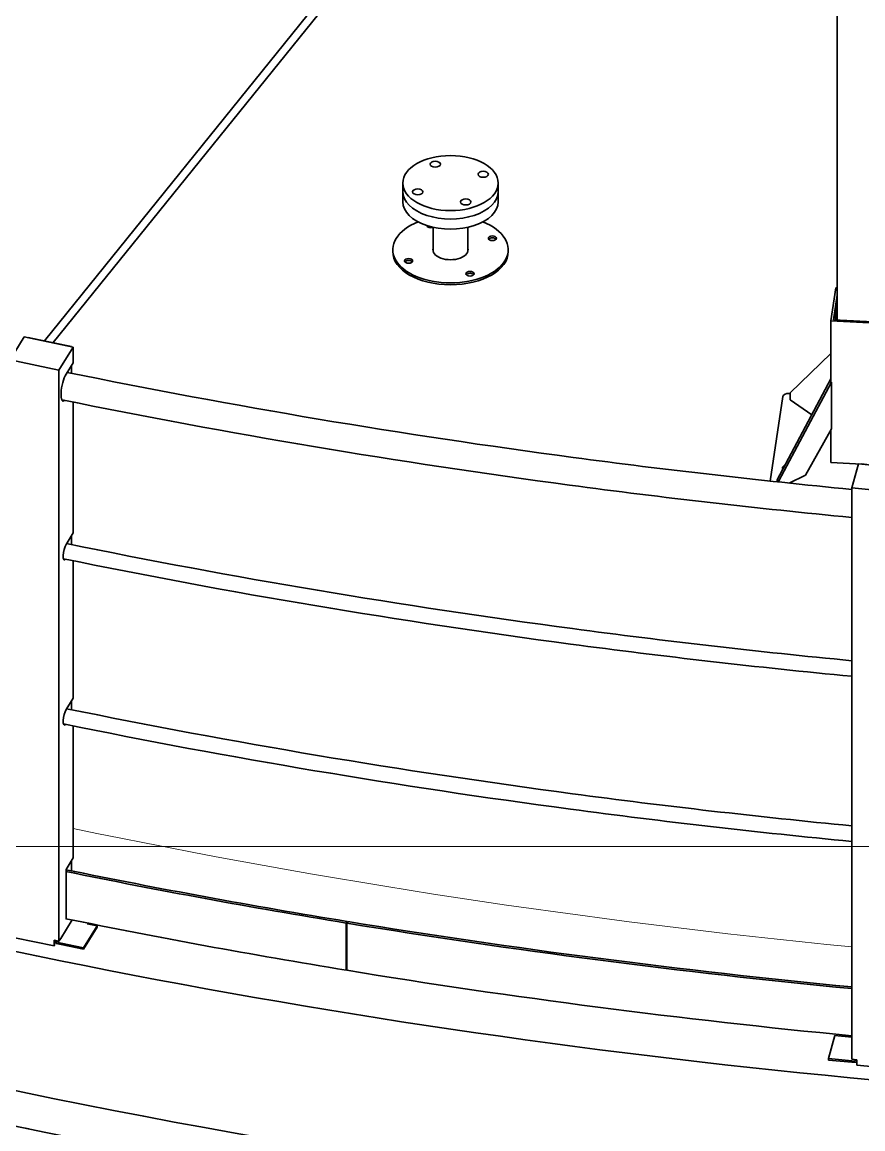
# Model space of a CAD drawing. Header units: millimetres. Extents: x 0 to 42050, y 0 to 29700.
# Drawn here: x 25430 to 26012, y 10709 to 11475 of the extents above; entities that cross this region are included whole.
import ezdxf

# ---------------------------------------------------------------- set-up
doc = ezdxf.new("R2010")
doc.units = ezdxf.units.MM
doc.header["$LTSCALE"] = 50
for name, color, linetype, lineweight in [('Detail Boundary', 7, 'Continuous', 18), ('Visible', 7, 'Continuous', 35), ('Visible Narrow', 7, 'Continuous', 18)]:
    doc.layers.add(name, color=color, linetype=linetype, lineweight=lineweight)
doc.layers.add('P_Cable Ducts (CD)', color=30, linetype='Continuous', lineweight=18, true_color=0xff7f00)

# ---------------------------------------------------------------- blocks, each defined once
blk = doc.blocks.new('2dDetail0')
at = {"layer": 'Detail Boundary', "flags": 128}
blk.add_lwpolyline([(474.534, 168.353), (574.626, 168.353), (574.626, 218.095), (474.534, 218.095), (474.534, 168.353)], dxfattribs=at)

msp = doc.modelspace()

# ---------------------------------------------------------------- linework, layer by layer
at = {"layer": 'P_Cable Ducts (CD)'}
msp.add_ellipse((26534.26, 12619.73), major_axis=(-3131.29, -4.87), ratio=0.578098, start_param=1.221586, end_param=1.39992, dxfattribs=at)
at = {"layer": 'Visible', "color": 9, "true_color": 0xc0c0c0}
for p, q in [((25445.55, 11254.81), (26460.77, 12511.79)), ((26466.57, 12510.23), (25451.6, 11253.56))]:
    msp.add_line(p, q, dxfattribs=at)
at = {"layer": 'Visible'}
for p, q in [((25994.53, 11273.86), (25994.53, 11597.19)), ((25693.75, 11358.12), (25693.75, 11364)), ((25693.75, 11358.12), (25693.75, 11351.1)), ((25759.75, 11358.12), (25759.75, 11364)), ((25759.75, 11358.12), (25759.75, 11351.1)), ((25714.69, 11316.89), (25714.69, 11333.37)), ((25738.81, 11316.89), (25738.81, 11333.37)), ((25686.75, 11317.95), (25686.75, 11316.65)), ((25766.75, 11317.95), (25766.75, 11316.65)), ((25990.19, 11268.5), (25993.68, 11291.5)), ((25993.68, 11291.5), (25994.53, 11291.46)), ((25994.53, 11286.49), (25991.93, 11269.33)), ((25993.23, 11273.23), (25994.53, 11281.81)), ((25994.42, 11273.17), (25993.23, 11273.23)), ((25993.23, 11269.27), (25993.23, 11273.23)), ((25994.42, 11273.17), (25994.53, 11273.86)), ((25994.42, 11269.21), (25994.42, 11273.17)), ((25994.53, 11269.2), (25994.53, 11273.86)), ((26030.04, 11266.48), (25990.19, 11268.5)), ((25990.19, 11225.7), (25990.19, 11268.5)), ((25991.93, 11269.33), (26028.59, 11267.48)), ((25431.64, 11257.45), (25421.76, 11241.59)), ((25431.64, 11257.45), (25465.52, 11250.42)), ((25434.06, 11256.95), (25434.2, 11257.17)), ((25437.59, 11256.46), (25434.2, 11257.17)), ((25460.92, 11251.62), (25437.59, 11256.46)), ((25465.52, 11250.42), (25455.63, 11234.55)), ((25460.92, 11251.62), (25464.31, 11250.92)), ((25464.17, 11250.7), (25464.31, 11250.92)), ((25464.31, 11250.92), (25464.31, 11250.67)), ((25465.52, 11250.42), (25465.52, 11239.64)), ((25455.63, 11234.55), (25421.76, 11241.59)), ((25962.02, 11218.71), (25990.19, 11245.95)), ((25455.63, 10839.04), (25455.63, 11234.55)), ((25460.58, 11231.71), (25465.52, 11239.64)), ((25464.31, 11237.71), (25464.31, 11232.34)), ((25990.19, 11228.43), (25952.91, 11158.6)), ((25954.19, 11157.72), (25990.67, 11226.03)), ((25962.02, 11213.82), (25962.02, 11218.71)), ((25990.67, 11226.03), (25990.19, 11225.7)), ((25990.67, 11226.03), (25990.67, 11193.94)), ((25465.52, 11212.39), (25465.52, 11121.74)), ((25948.09, 11157.65), (25956.97, 11216.24)), ((25961.3, 11218.34), (25962.02, 11218.3)), ((25962.02, 11213.82), (25976.91, 11203.56)), ((25990.67, 11193.94), (25972.58, 11161.73)), ((25990.19, 11170.52), (25990.19, 11193.1)), ((26011.47, 11169.44), (25990.19, 11170.52)), ((26009.2, 11169.53), (26004.57, 11152.88)), ((26009.2, 11169.53), (26044.74, 11166.24)), ((26011.44, 11169.32), (26011.49, 11169.51)), ((26015.04, 11169.18), (26011.49, 11169.51)), ((25952.91, 11158.6), (25954.19, 11157.72)), ((25952.91, 11158.6), (25952.91, 11157.14)), ((25954.19, 11157), (25954.19, 11157.72)), ((25961.28, 11156.25), (25972.58, 11161.73)), ((26040.11, 11149.59), (26004.57, 11152.88)), ((26004.57, 10757.37), (26004.57, 11152.88)), ((25460.58, 11113.81), (25465.52, 11121.74)), ((25464.31, 11119.8), (25464.31, 11113.67)), ((25465.52, 11102.44), (25465.52, 11007.43)), ((25460.58, 10999.5), (25465.52, 11007.43)), ((25464.31, 11005.49), (25464.31, 10999.36)), ((25465.52, 10988.13), (25465.52, 10896.71)), ((25460.51, 10888.67), (25465.52, 10896.71)), ((25464.31, 10894.78), (25464.31, 10887.76)), ((25460.51, 10854.38), (25460.51, 10888.67)), ((25464.81, 10853.78), (25456.85, 10841)), ((25460.66, 10854.62), (25460.51, 10854.38)), ((25482, 10849.77), (25475.1, 10851.2)), ((25655.07, 10852.77), (25654.52, 10851.66)), ((25654.52, 10851.66), (25654.52, 10819)), ((25655.56, 10852.69), (25655.01, 10851.58)), ((25655.01, 10851.58), (25655.01, 10818.92)), ((25655.07, 10851.68), (25655.07, 10852.77)), ((25482, 10849.77), (25472.53, 10834.56)), ((25482, 10848.79), (25472.53, 10833.58)), ((25482, 10848.79), (25482, 10849.77)), ((25425.15, 10841.45), (25452.25, 10835.83)), ((25455.63, 10839.04), (25452.25, 10839.75)), ((25452.25, 10835.83), (25452.25, 10839.75)), ((25452.25, 10835.83), (25452.65, 10836.48)), ((25452.65, 10836.48), (25452.65, 10839.66)), ((25453.71, 10839.44), (25453.71, 10837.49)), ((25453.71, 10837.49), (25457.09, 10836.78)), ((25454.84, 10839.21), (25454.84, 10838.23)), ((25454.84, 10838.23), (25455.37, 10839.1)), ((25454.84, 10838.23), (25457.09, 10837.76)), ((25456.85, 10841), (25455.63, 10839.04)), ((25472.53, 10834.56), (25457.09, 10837.76)), ((25457.09, 10836.78), (25472.53, 10833.58)), ((25472.53, 10834.56), (25472.53, 10833.58)), ((25654.52, 10819), (25655.01, 10820)), ((25992.93, 10773.76), (25988.49, 10757.8)), ((25992.93, 10773.76), (26004.57, 10772.68)), ((25988.49, 10757.8), (26004.68, 10756.3)), ((25988.49, 10757.8), (25988.49, 10756.82)), ((25988.49, 10756.82), (26004.68, 10755.32)), ((26008.12, 10757.04), (26004.57, 10757.37)), ((26004.68, 10756.3), (26007.05, 10756.08)), ((26004.68, 10755.32), (26008.12, 10755)), ((26007.05, 10757.14), (26007.05, 10756.08)), ((26008.12, 10757.04), (26008.12, 10753.13)), ((26008.12, 10753.13), (26036.56, 10750.49))]:
    msp.add_line(p, q, dxfattribs=at)
at = {"layer": 'Visible', "color": 9, "true_color": 0xc0c0c0}
for centre, major_axis, start_param, end_param in [((26536.67, 12505.05), (-3300, 0), 6.086634, 9.623125), ((26536.67, 12505.05), (-3260, 0), 0, 1.750512), ((26536.67, 10583.01), (3368, 0), 4.072832, 6.462497), ((26536.67, 12601.39), (3260, 0), 4.277038, 4.624141), ((26536.67, 10589.54), (3330.76, 0), 4.074156, 6.383543), ((26536.67, 12505.05), (3300, 0), 4.340473, 4.371943)]:
    msp.add_ellipse(centre, major_axis=major_axis, ratio=0.57735, start_param=start_param, end_param=end_param, dxfattribs=at)
at = {"layer": 'Visible'}
for centre, major_axis in [((25726.75, 11364), (33, 0)), ((25716.18, 11377.08), (-3.6, 0)), ((25749.4, 11370.1), (3.6, 0)), ((25704.09, 11357.9), (-3.6, 0)), ((25737.31, 11350.92), (3.6, 0)), ((25755.75, 11325.76), (-2.8, 0)), ((25697.75, 11310.14), (2.8, 0)), ((25740.27, 11301.21), (-2.8, 0))]:
    msp.add_ellipse(centre, major_axis=major_axis, ratio=0.57735, dxfattribs=at)
for centre, major_axis, ratio, start_param, end_param in [((25726.75, 11358.12), (-33, 0), 0.57735, 0, 3.141593), ((25726.75, 11358.12), (-33, 0), 0.57735, 0, 3.141593), ((25726.75, 11351.1), (-33, 0), 0.57735, 0, 3.141593), ((25726.75, 11317.95), (-40, 0), 0.57735, 5.305938, 10.402025), ((25713.22, 11334.7), (-2.8, 0), 0.57735, 0.09736, 2.120905), ((25713.22, 11333.39), (-2.8, 0), 0.57735, 5.637613, 5.867233), ((25755.75, 11324.45), (-2.8, 0), 0.57735, 3.557545, 5.867233), ((25726.75, 11317.95), (12.2, 0), 0.57735, 2.989952, 6.434826), ((25726.75, 11316.65), (40, 0), 0.57735, 3.141593, 6.283185), ((25697.75, 11308.84), (-2.8, 0), 0.57735, 3.557545, 5.867233), ((25726.75, 11316.65), (-12.2, 0), 0.57735, 6.131545, 6.190317), ((25726.75, 11316.65), (12.2, 0), 0.57735, 0.092869, 0.151641), ((25740.27, 11299.9), (-2.8, 0), 0.57735, 3.557545, 5.867233), ((25460.58, 11223.22), (-2.11, -10.18), 0.276303, 3.786015, 6.671406), ((25960.95, 11216.04), (-4, 0), 0.57735, 4.625123, 6.195919), ((25458.42, 11223.17), (-2.11, -10.18), 0.276303, 0.437817, 0.49496), ((25459.45, 11223.45), (-2.11, -10.18), 0.276303, 0.202044, 0.387171), ((25959.52, 11166.85), (-2.9, 0), 0.57735, 5.231363, 6.736921), ((25460.58, 11108.91), (-1.22, -5.87), 0.276303, 3.786015, 6.753971), ((25459.45, 11109.14), (-1.22, -5.87), 0.276303, 0.355258, 0.469294), ((25460.58, 10994.6), (-1.22, -5.87), 0.276303, 3.786015, 6.753971), ((25459.45, 10994.83), (-1.22, -5.87), 0.276303, 0.355258, 0.469294), ((26536.67, 12645.48), (3227.8, 0), 0.57735, 4.372477, 4.435745), ((26536.67, 12645.48), (3229.8, 0), 0.57735, 4.372696, 4.435745), ((26536.67, 12612.82), (3229.8, 0), 0.57735, 4.372696, 4.435745), ((26536.67, 12645.48), (3229.8, 0), 0.57735, 4.435904, 4.546887), ((26536.67, 12645.48), (3227.8, 0), 0.57735, 4.435904, 4.546784), ((26536.67, 12612.82), (3229.8, 0), 0.57735, 4.435904, 4.546887)]:
    msp.add_ellipse(centre, major_axis=major_axis, ratio=ratio, start_param=start_param, end_param=end_param, dxfattribs=at)
for points, knots in [([(26004.57, 11151.9), (25939.93, 11158.14), (25875.62, 11165.52), (25693.15, 11189.83), (25576.09, 11209.51), (25461.35, 11232.95)], [4.7257104, 4.7257104, 4.7257104, 4.7257104, 4.7866924, 4.7866924, 4.8999577, 4.8999577, 4.8999577, 4.8999577]), ([(26004.57, 11132.49), (25939.07, 11138.79), (25873.91, 11146.26), (25690.19, 11170.73), (25572.72, 11190.48), (25457.56, 11214)], [4.7251284, 4.7251284, 4.7251284, 4.7251284, 4.7866924, 4.7866924, 4.8999331, 4.8999331, 4.8999331, 4.8999331]), ([(26004.57, 11033.29), (25939.74, 11039.54), (25875.24, 11046.95), (25692.63, 11071.27), (25575.63, 11090.94), (25460.92, 11114.36)], [4.7255811, 4.7255811, 4.7255811, 4.7255811, 4.7866924, 4.7866924, 4.899817, 4.899817, 4.899817, 4.899817]), ([(26004.57, 11022.48), (25939.26, 11028.77), (25874.29, 11036.22), (25690.97, 11060.64), (25573.71, 11080.35), (25458.75, 11103.82)], [4.725257, 4.725257, 4.725257, 4.725257, 4.7866924, 4.7866924, 4.8998214, 4.8998214, 4.8998214, 4.8998214]), ([(26004.57, 10918.98), (25939.74, 10925.23), (25875.24, 10932.64), (25692.63, 10956.96), (25575.63, 10976.63), (25460.92, 11000.05)], [4.7255811, 4.7255811, 4.7255811, 4.7255811, 4.7866924, 4.7866924, 4.899817, 4.899817, 4.899817, 4.899817]), ([(26004.57, 10908.17), (25939.26, 10914.46), (25874.29, 10921.91), (25690.97, 10946.33), (25573.71, 10966.04), (25458.75, 10989.51)], [4.725257, 4.725257, 4.725257, 4.725257, 4.7866924, 4.7866924, 4.8998214, 4.8998214, 4.8998214, 4.8998214])]:
    msp.add_open_spline(points, degree=3, knots=knots, dxfattribs=at)
at = {"layer": 'Visible Narrow'}
for p, q in [((25437.59, 11256.46), (25437.45, 11256.25)), ((25460.79, 11251.4), (25460.92, 11251.62)), ((25457.09, 10837.76), (25457.09, 10836.78)), ((26004.68, 10755.32), (26004.68, 10756.3))]:
    msp.add_line(p, q, dxfattribs=at)

# ---------------------------------------------------------------- block references
at = {"layer": 'Detail Boundary', "xscale": 50, "yscale": 50, "zscale": 50}
msp.add_blockref('2dDetail0', (0, 0), dxfattribs=at)

doc.saveas('drawing.dxf')
